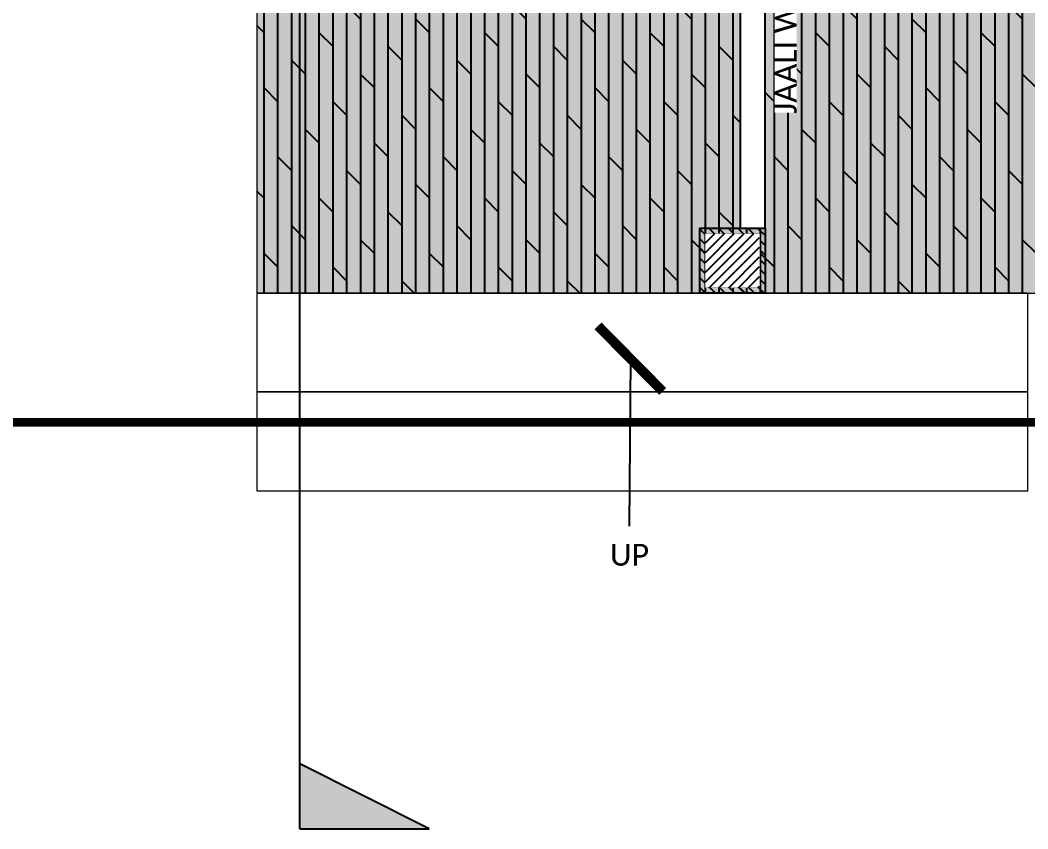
# Model space of a CAD drawing. Header units: millimetres. Extents: x -3567 to 83618, y -21481 to 19784.
# Drawn here: x 5110 to 9750, y -4517 to -793 of the extents above; entities that cross this region are included whole.
import ezdxf
from ezdxf.enums import TextEntityAlignment as Align

# ---------------------------------------------------------------- set-up
doc = ezdxf.new("R2010")
doc.units = ezdxf.units.MM
doc.header["$LTSCALE"] = 150
doc.set_wipeout_variables(frame=1)
doc.linetypes.add('ACAD_ISO10W100', pattern=[18, 12, -3, 0, -3])
doc.linetypes.add('DASHED', pattern=[19.05, 12.7, -6.35])
for name, color, linetype in [('ad-Arrow', 32, 'Continuous'), ('ad-Elevation 10', 8, 'Continuous'), ('ad-Furniture', 8, 'Continuous'), ('ad-MS Columns', 1, 'Continuous'), ('ad-RCC', 3, 'Continuous'), ('ad-RCC Hatch', 125, 'Continuous'), ('ad-Section Line', 2, 'Continuous'), ('ad-Text main', 7, 'Continuous')]:
    doc.layers.add(name, color=color, linetype=linetype)
doc.layers.add('ad-Primary Roof', color=5, linetype='Continuous', true_color=0x0000ff)
doc.layers.add('ad-Verandah', color=7, linetype='Continuous', true_color=0xa57c52)
doc.styles.add('6 U T S R N_Corridor-Basement$0$Standard', font='arial.ttf')
doc.styles.add('ARIAL', font='arial.ttf')
doc.styles.get("Standard").update_dxf_attribs({"font": 'calibril.ttf'})
doc.dimstyles.new('A-100-DIM-INT (MM-FT)', dxfattribs={"dimscale": 50, "dimtxt": 2.4, "dimasz": 1, "dimexe": 5, "dimexo": 100, "dimgap": 1, "dimtad": 0, "dimdec": 0, "dimdsep": 46, "dimtxsty": 'Standard', "dimblk": 'ARCHTICK', "dimcen": 0.025, "dimse1": 1, "dimse2": 1, "dimclrd": 256, "dimclre": 256, "dimclrt": 256, "dimazin": 2, "dimtfac": 1, "dimtdec": 0, "dimtix": 1, "dimtmove": 2, "dimatfit": 3, "dimldrblk": 'ARCHTICK', "dimfxl": 1, "dimtolj": 1, "dimtzin": 0, "dimarcsym": 0})

# ---------------------------------------------------------------- blocks, each defined once
blk = doc.blocks.new('enuklfk')
at = {"layer": 'ad-Section Line', "linetype": 'ACAD_ISO10W100', "ltscale": 0.5}
blk.add_line((-3847.8, 0), (829.3, 0), dxfattribs=at)
at = {"layer": 'ad-Section Line', "linetype": 'Continuous'}
for p, q in [((-3847.8, -138.1), (-3778.3, 0)), ((-3847.8, 0), (-3847.8, -138.1))]:
    blk.add_line(p, q, dxfattribs=at)
blk.add_solid([(-3847.8, -138.1), (-3847.8, 0), (-3847.8, -138.1), (-3778.3, 0)], dxfattribs=at)
at = {"layer": 'ad-Section Line', "linetype": 'Continuous', "style": 'ARIAL', "width": 0.8}
blk.add_attdef('SECTION-LETTER', text='', height=80, rotation=2340, dxfattribs=at).set_placement((916.8, 0), align=Align.MIDDLE)
blk = doc.blocks.new('zw$4759')
at = {"layer": 'ad-Section Line', "xscale": 4.313292429215453, "yscale": 4.313292429215453, "zscale": 4.313292429215453, "rotation": 90}
blk.add_blockref('enuklfk', (6397.4, -1540.2), dxfattribs=at)
blk = doc.blocks.new('1625E_Roof Plan')
at = {"layer": 'ad-Primary Roof', "linetype": 'DASHED', "ltscale": 2, "const_width": 40}
blk.add_lwpolyline([(12570, -2645), (2380, -2645), (7475, 2255)], close=True, dxfattribs=at)
blk = doc.blocks.new('A$C42b14ea2')
at = {"layer": 'ad-RCC Hatch', "transparency": 33554687}
h = blk.add_hatch(dxfattribs=at)
h.set_pattern_fill('ANSI31', color=256, scale=10)
h.set_pattern_definition([(45, (13250, 8645), (-22.45064, 22.45064), [])])
h.paths.add_polyline_path([(0, 0), (300, 0), (300, 300), (0, 300)])
at = {"layer": 'ad-RCC'}
blk.add_lwpolyline([(0, 0), (300, 0), (300, 300), (0, 300)], close=True, dxfattribs=at)
blk = doc.blocks.new('1625E_Columns')
at = {"layer": 'ad-RCC', "xscale": -1}
blk.add_blockref('A$C42b14ea2', (8540, -2050), dxfattribs=at)
blk = doc.blocks.new('zw$B0BD')
blk.add_wipeout([(0, 0), (250, 0), (250, -250), (0, -250)])
at = {"layer": 'ad-MS Columns'}
h = blk.add_hatch(dxfattribs=at)
h.set_pattern_fill('ANSI31', color=256, scale=10)
h.set_pattern_definition([(45, (4e-12, -250), (-22.4506, 22.4506), [])])
h.paths.add_polyline_path([(0, 0), (250, 0), (250, -250), (0, -250)])
at = {"layer": 'ad-MS Columns', "const_width": 1}
blk.add_lwpolyline([(0, 0), (250, 0), (250, -250), (0, -250)], close=True, dxfattribs=at)
blk = doc.blocks.new('zw$BD87')
at = {"layer": 'ad-MS Columns'}
blk.add_blockref('zw$B0BD', (-3855, -1775), dxfattribs=at)
blk = doc.blocks.new('zw$D357')
at = {"layer": 'ad-Elevation 10', "insert": (210.4, -857.9), "char_height": 100, "width": 720.07, "attachment_point": 5, "rotation": 90, "style": '6 U T S R N_Corridor-Basement$0$Standard', "bg_fill": 3, "box_fill_scale": 1, "bg_fill_color": 257, "bg_fill_transparency": 0}
blk.add_mtext('{\\fCalibri Light|b0|i0|c0|p34;JAALI WALL}', dxfattribs=at)
blk.add_wipeout([(0, 0), (115, 0), (115, -1750), (0, -1750)])
at = {"layer": 'ad-Elevation 10'}
blk.add_lwpolyline([(115, -1750), (115, 0), (0, 0), (0, -1750)], close=True, dxfattribs=at)
blk = doc.blocks.new('zw$2927')
at = {"layer": 'ad-Furniture'}
blk.add_blockref('zw$D357', (-3695, -13620), dxfattribs=at)
blk = doc.blocks.new('_ArchTick')
at = {"color": 0, "linetype": 'ByBlock', "const_width": 0.15}
blk.add_lwpolyline([(-0.5, -0.5), (0.5, 0.5)], dxfattribs=at)
blk = doc.blocks.new('zw$3055')
at = {"layer": 'ad-Verandah', "transparency": 33554559}
h = blk.add_hatch(color=256, dxfattribs=at)
h.dxf.hatch_style = 1
h.paths.add_polyline_path([(13640, -8875), (12120, -8875), (12120, -13620), (6200, -13620), (6200, -15670), (13640, -15670)])
at = {"layer": 'ad-Verandah', "transparency": 33554687}
h = blk.add_hatch(dxfattribs=at)
h.set_pattern_fill('DOLMIT', color=256, scale=10, angle=90)
h.set_pattern_definition([(90, (-1084315.54, 661200.024), (-63.5, 5e-14), []), (135, (-1084315.54, 661200.02), (-126.999913, -126.999913), [89.80256, -179.605122])])
h.paths.add_polyline_path([(13640, -8875), (12120, -8875), (12120, -13620), (6200, -13620), (6200, -15670), (13640, -15670)])
at = {"layer": 'ad-Verandah', "lineweight": 9}
for points in [[(13640, -8875), (12120, -8875), (12120, -13620), (6200, -13620), (6200, -15670), (13640, -15670)], [(6200, -15670), (6200, -16125), (9750, -16125), (9750, -15670)], [(6200, -16125), (6200, -16580), (9750, -16580), (9750, -16125)]]:
    blk.add_lwpolyline(points, close=True, dxfattribs=at)
at = {"layer": 'ad-Text main', "insert": (7915.7, -16875.2), "char_height": 100, "width": 207.6, "attachment_point": 5, "style": '6 U T S R N_Corridor-Basement$0$Standard', "bg_fill": 2}
blk.add_mtext('{\\fCalibri Light|b0|i0|c0|p34;UP}', dxfattribs=at)
at = {"layer": 'ad-Arrow'}
blk.add_leader([(7920, -15971.7, 0), (7915, -16743.3)], dimstyle='A-100-DIM-INT (MM-FT)', override={"dimscale": 1, "dimasz": 300, "dimgap": 50, "dimtad": 0}, dxfattribs=at)
blk = doc.blocks.new('1625_East Villa')
at = {"layer": 'ad-Verandah', "rotation": 360}
blk.add_blockref('zw$3055', (0, 13620), dxfattribs=at)
blk.add_blockref('1625E_Roof Plan', (0, 0))
blk.add_blockref('1625E_Columns', (0, 0))
at = {"layer": 'ad-MS Columns'}
blk.add_blockref('zw$BD87', (12120, 0), dxfattribs=at)
at = {"layer": 'ad-Furniture', "rotation": 360}
blk.add_blockref('zw$2927', (12120, 13620), dxfattribs=at)

msp = doc.modelspace()

# ---------------------------------------------------------------- block references
msp.add_blockref('1625_East Villa', (0, 0))

# ---------------------------------------------------------------- next in the draw order: block references
msp.add_blockref('zw$4759', (0, 13620))

doc.saveas('drawing.dxf')
